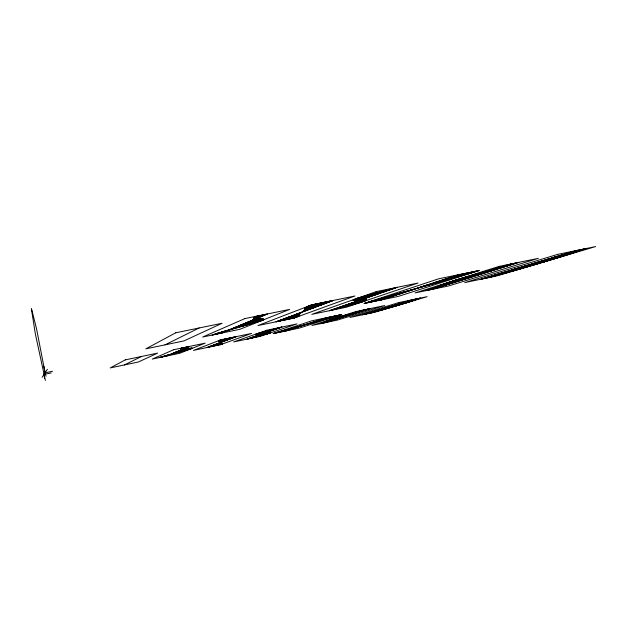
<?xml version="1.0" encoding="UTF-8"?>
<svg xmlns="http://www.w3.org/2000/svg" width="627" height="627" viewBox="0 0 627 627"><rect width="100%" height="100%" fill="white"/><g stroke="black" fill="none" stroke-linecap="round" stroke-linejoin="round"><path stroke-width="0.94" d="M293.93 318.022L299.181 315.695L299.894 313.618L304.283 310.365L304.965 308.194L307.943 306.431L311.784 304.918L333.407 300.419L276.123 321.823M299.549 315.107L286.813 317.787M299.51 314.331L291.673 315.977M254.084 317.677C254.358 321 271.295 316.713 259.468 321.322M31.397 308.899L35.355 333.901L45.379 380.424M351.191 303.194L366.497 300.027L353.166 300.161L356.207 298.695L397.252 287.307L329.41 310.702M42.134 377.282L47.401 369.287M329.457 310.694L358.048 303.107L366.513 300.114L350.524 303.429M256.177 316.274L254.084 317.677L262.784 315.89M181.187 348.346L181.658 348.063M192.003 348.369L176.689 351.747M270.19 332.913L255.879 336.064M222.295 343.957L208.548 346.966M220.649 339.928L218.51 340.892L233.479 337.671M222.185 344.019L207.741 347.264M124.373 364.953L141.514 356.473M164.987 344.866L199.096 327.992M325.358 321.69L332.388 319.002M191.784 348.487L188.782 349.458M325.092 321.816L324.692 321.996L333.25 320.107M324.645 322.019L324.19 322.215L331.942 320.515M324.143 322.239L323.493 322.513L330.648 320.914M269.978 333.015L266.961 333.979M166.077 356.167L189.448 346.433M221.323 333.156L267.392 313.97M221.676 344.247L220.837 344.568M323.469 322.521L322.811 322.787L329.355 321.314M159.289 357.594L185.467 350.375M426.062 290.622L454.003 280.63L512.047 263.74M322.787 322.795L320.922 323.477M281.586 327.145L255.926 334.152L270.746 330.938M206.949 347.562L236.261 336.628M420.498 298.052L420.027 298.225M418.852 298.656L419.941 298.256M212.044 335.084L259.468 321.322L240.165 325.311M418.671 298.718L408.922 300.858M220.383 344.732L251.623 333.415L220.775 339.873L193.414 350.407L220.602 344.646M417.754 299.055L407.15 301.391M321.22 323.375L326.816 322.106M416.634 299.455L405.982 301.736M416.312 299.573L404.243 302.261M320.812 323.516L320.295 323.689M246.991 339.129L282.001 327.051M414.847 300.082L403.09 302.606M414.447 300.215L414.055 300.349M190.921 348.808L175.968 352.053M413.851 300.419L401.374 303.123M524.415 266.177L541.814 262.58L586.754 248.402M273.247 333.595L311.909 320.789L341.37 314.621L299.157 328.14L273.247 333.595L340.524 314.887M364.154 303.484L438.649 278.811L479.169 270.496L398.278 296.399L364.154 303.484L479.169 270.496M412.715 300.795L400.245 303.468M269.108 333.329L254.86 336.417M286.249 330.86L326.698 317.693M381.287 299.925L459.019 274.626M411.743 301.117L398.553 303.97M411.578 301.172L411.069 301.336M410.622 301.477L397.432 304.307M341.37 314.621L340.673 314.84M332.623 318.931L364.279 309.926M324.731 322.756L370.385 308.547M431.799 289.431L518.819 262.352M407.636 302.418L399.375 304.91M365.29 309.62L364.522 309.848M362.469 314.809L413.107 299.604M480.995 279.211L576.746 250.463M489.522 277.44L539.776 263.183L521.46 267.063M397.745 305.396L369.005 313.429M247.359 339.05L249.084 338.604A23.92 0.682 -12.2 0 0 249.483 338.502L263.34 334.967M188.202 349.623L174.776 352.546M265.809 334.301L252.838 337.107M185.772 350.297L174.071 352.836M264.038 334.779L251.842 337.451M304.573 309.472L314.903 307.316M304.573 309.581L314.26 307.551M304.542 309.793L313.618 307.794M304.518 309.903L312.34 308.272M304.479 310.02L311.713 308.508M304.361 310.247L311.078 308.743M304.283 310.365L309.824 309.205M304.181 310.49L309.205 309.44M303.938 310.741L308.586 309.667M303.797 310.874L307.348 310.13M303.633 311.008L306.736 310.357M303.264 311.282L306.133 310.584M303.06 311.423L304.918 311.039M302.849 311.572L304.314 311.258M302.394 311.862L303.719 311.486M300.756 312.591L301.697 312.293M300.168 312.81L301.25 312.583M299.008 313.241L301.031 312.724M298.428 313.453L300.631 312.991M297.856 313.672L300.451 313.124M296.712 314.096L300.286 313.257M296.14 314.307L300.004 313.5M295.011 314.73L299.894 313.618M294.447 314.942L299.714 313.837M293.334 315.357L299.643 313.939M292.778 315.561L299.557 314.143M291.124 316.18L299.51 314.417M290.035 316.588L299.51 314.503M289.494 316.792L299.534 314.676M288.412 317.191L299.541 314.762M287.879 317.387L299.557 314.934M285.755 318.179L299.526 315.201M285.23 318.375L299.447 315.389M284.188 318.767L299.385 315.483M283.663 318.963L299.181 315.695M282.636 319.347L299.048 315.804M282.119 319.535L298.703 316.047M281.1 319.919L298.483 316.173M280.089 320.295L297.958 316.447M279.579 320.483L297.308 316.753M278.584 320.859L296.932 316.909M277.589 321.228L296.069 317.254M277.095 321.408L295.074 317.623M276.107 321.776L294.518 317.818M181.313 348.251L189.166 346.551M220.124 340.124L235.909 336.762M279.509 327.686L281.578 327.2M325.734 318.007L340.822 314.793M364.115 309.973L369.844 308.719M411.9 299.965L420.153 298.178M181.054 348.479L188.609 346.786M219.262 340.477L235.211 337.02M275.825 328.626L280.747 327.49M324.292 318.477L339.615 315.154M362.092 310.561L368.754 309.056M410.105 300.505L419.455 298.436M181.015 348.604L187.779 347.131M218.854 340.673L234.169 337.412M273.435 329.246L279.509 327.913M323.344 318.782L337.781 315.71M360.697 310.961L367.14 309.558M181.031 348.659L187.23 347.358M269.971 330.131L278.686 328.195M321.933 319.245L336.527 316.079M358.55 311.572L366.074 309.887M186.407 347.703L181.266 348.777L184.894 348.706M218.345 341.064L232.46 338.047M267.784 330.703L277.463 328.619M320.993 319.551L334.606 316.643M357.077 311.987L364.483 310.381M181.556 348.831L185.866 347.922M231.778 338.306L218.329 341.174L230.767 338.682M264.719 331.511L276.656 328.901M319.598 320.005L333.29 317.027M354.827 312.622L363.433 310.71M182.222 348.855L185.067 348.259M262.862 332.004L275.449 329.316M318.681 320.303L331.252 317.615M353.307 313.045L361.865 311.196M182.802 348.847L184.534 348.479M218.533 341.354L230.101 338.925M260.401 332.686L274.657 329.59M317.309 320.75L329.849 318.014M351.002 313.688L360.831 311.517M183.476 348.918L184.26 348.753M229.106 339.301L218.839 341.441L220.108 341.668M259.014 333.078L273.466 329.998M316.4 321.048L327.686 318.626M349.458 314.111L359.287 312.003M182.692 349.247L185.67 348.636M219.121 341.496L228.455 339.544M257.368 333.588L272.682 330.264M315.044 321.486L326.189 319.049M347.162 314.754L358.268 312.317M182.175 349.458L186.423 348.565M227.476 339.905L219.513 341.566M256.584 333.854L271.515 330.672M314.151 321.776L323.877 319.684M345.642 315.169L356.747 312.795M181.407 349.78L187.896 348.424M219.834 341.613L226.825 340.147M312.818 322.207L322.294 320.123M343.416 315.789L355.736 313.108M395.77 304.808L409.572 301.814M180.639 350.101L191.964 348.173M220.218 341.691L225.861 340.508M255.832 334.269L269.594 331.33M311.501 322.639L319.841 320.789M341.268 316.392L354.239 313.571M394.117 305.302L408.13 302.261M180.137 350.313L190.099 348.22M220.508 341.786L224.913 340.861M259.155 334.073L255.981 334.332L268.458 331.722M310.624 322.929L317.325 321.471M339.889 316.784L352.758 314.033M393.019 305.631L406.633 302.723M179.385 350.626L191.149 348.157M220.641 341.864L224.278 341.096M256.474 334.34L267.705 331.981M309.323 323.352L315.616 321.925M337.922 317.348L351.771 314.339M391.397 306.125L405.614 303.037M178.64 350.932L191.854 348.157M220.767 342.091L223.337 341.449M257.619 334.254L266.577 332.373M308.037 323.767L313.014 322.623M336.096 317.881L350.313 314.793M389.782 306.603L404.054 303.515M178.146 351.144L192.081 348.212M220.735 342.201L222.405 341.793M259.233 334.066L265.464 332.757M307.183 324.049L310.373 323.328M334.959 318.21L348.863 315.248M388.716 306.924L402.471 303.993M177.41 351.449L192.105 348.259M220.641 342.366L221.786 342.028M260.495 333.901L264.727 333.008M308.609 323.798L305.49 324.598M333.399 318.688L347.899 315.546M387.125 307.402L401.398 304.314M220.265 342.593L220.869 342.366M262.564 333.611L263.975 333.415M304.651 324.872L301.571 325.664M332.004 319.127L346.465 315.992M385.542 307.881L399.783 304.793M219.356 342.93L220.485 342.601M261.827 334.011L270.206 332.733M330.774 319.527L345.054 316.431M383.983 308.351L398.161 305.278M175.489 352.249L189.464 349.263M218.76 343.157L220.398 342.765M261.114 334.254L267.227 332.968M299.847 326.118L302.99 325.413M330.045 319.77L343.643 316.87M382.948 308.656L396.515 305.764M217.867 343.486L220.375 342.867M260.048 334.622L268.756 332.796M297.316 326.792L302.167 325.679M329.081 320.115L342.71 317.16M381.404 309.119L395.418 306.086M216.981 343.815L220.492 343.079M258.99 334.99L269.798 332.718M294.855 327.451L300.936 326.079M328.242 320.436L341.331 317.591M379.876 309.581L393.74 306.572M173.373 353.126L183.437 350.916M216.103 344.145L220.704 343.181M257.948 335.351L270.292 332.757L256.905 335.711M292.48 328.093L299.722 326.479M327.521 320.726L339.952 318.014M378.355 310.036L392.047 307.065M172.684 353.416L180.717 351.629M215.241 344.466L221.01 343.259M290.207 328.705L298.515 326.871M326.886 320.993L338.588 318.445M376.851 310.49L390.307 307.567M171.994 353.699L177.911 352.366M214.379 344.787L221.903 343.392M288.036 329.3L297.316 327.255M326.314 321.251L337.24 318.861M375.361 310.937L388.528 308.076M171.32 353.989L175.129 353.087M213.525 345.109L221.778 343.377M285.983 329.865L296.132 327.647M325.774 321.502L335.9 319.284M373.88 311.384L386.702 308.594M170.865 354.177L172.449 353.793M212.678 345.422L222.138 343.431M253.841 336.762L267.76 333.744M284.039 330.413L294.949 328.023M325.248 321.745L334.567 319.692M372.414 311.823L384.813 309.127M168.389 354.882L170.419 354.357M211.84 345.736L222.413 343.51M282.213 330.931L293.789 328.407M370.957 312.262L382.87 309.667M166.257 355.462L169.752 354.639M211.001 346.049L222.561 343.612M280.496 331.424L292.629 328.783M369.515 312.693L380.879 310.216M164.376 355.995L169.094 354.913M210.178 346.355L222.577 343.659M250.863 337.796L261.075 335.555M278.874 331.895L291.477 329.159M368.08 313.124L378.841 310.773M162.754 356.473L168.436 355.188M209.363 346.66L222.499 343.808M249.883 338.133L258.269 336.276M277.346 332.349L290.34 329.528M366.662 313.547L376.764 311.337M161.366 356.896L167.785 355.454M248.911 338.462L255.299 337.036M275.904 332.78L289.212 329.896M322.09 323.062L328.086 321.714M365.251 313.97L374.656 311.909M160.206 357.272L167.143 355.721M247.947 338.799L252.219 337.812M274.524 333.203L288.091 330.257M363.856 314.393L372.54 312.481M311.023 305.2L332.686 300.686M310.31 305.467L331.957 300.96M309.644 305.725L331.244 301.226M309.033 305.968L330.523 301.493M307.943 306.431L329.81 301.759M307.465 306.65L328.399 302.285M307.034 306.854L327.694 302.551M306.642 307.05L326.988 302.81M306.297 307.238L326.299 303.068M305.984 307.418L325.601 303.327M305.71 307.591L324.911 303.586M305.278 307.904L324.222 303.844M305.106 308.053L322.858 304.354M304.965 308.194L322.176 304.604M304.847 308.335L321.502 304.855M304.761 308.46L320.828 305.106M304.644 308.703L320.162 305.357M304.612 308.821L318.829 305.851M304.589 308.931L318.163 306.101M304.581 309.048L317.505 306.344M304.573 309.26L316.854 306.587M304.573 309.37L315.553 307.073M228.777 329.904L229.482 329.763M341.511 306.532L359.13 302.794M381.428 298.256L395.88 295.176M436.572 286.829L448.172 284.337M498.151 274.062L513.584 270.778M227.601 330.241L229.059 329.935M340.884 306.752L356.92 303.429M380.424 298.554L394.438 295.646M436.11 287.009L446.557 284.838M497.266 274.328L511.35 271.405M225.344 330.884L228.636 330.115M339.638 307.183L355.728 303.758M378.457 299.126L393.725 295.881M435.177 287.37L445.75 285.089M495.502 274.861L510.229 271.718M224.278 331.189L227.797 330.46M339.019 307.395L353.213 304.448M377.501 299.408L392.298 296.344M434.707 287.55L444.159 285.591M494.617 275.12L507.964 272.353M222.256 331.785L227.382 330.633M337.788 307.818L351.896 304.808M375.644 299.965L391.593 296.571M433.751 287.911L443.36 285.834M492.877 275.645L506.828 272.674M221.3 332.067L226.551 330.978M337.177 308.029L349.145 305.545M374.734 300.239L390.19 297.033M433.257 288.099L441.784 286.327M492.007 275.904L504.531 273.309M219.505 332.616L226.143 331.15M335.962 308.445L347.726 305.921M372.971 300.772L389.485 297.261M432.262 288.467L441 286.57M490.275 276.429L503.379 273.623M217.851 333.125L225.32 331.495M334.755 308.868L344.803 306.697M371.255 301.289L388.097 297.715M431.219 288.843L439.441 287.056M488.558 276.938L501.075 274.265M217.075 333.376L224.513 331.832M334.152 309.072L341.801 307.481M370.424 301.54L386.718 298.162M430.694 289.031L437.889 287.542M487.712 277.197L498.755 274.9M215.633 333.838L224.105 331.996M332.961 309.479L340.281 307.881M368.794 302.042L386.028 298.381M429.597 289.415L437.113 287.777M486.011 277.706L497.595 275.222M214.959 334.066L223.298 332.334M332.365 309.691L337.208 308.68M367.994 302.292L384.664 298.828M429.04 289.619L435.585 288.255M485.165 277.957L495.275 275.864M213.705 334.497L222.906 332.498M331.189 310.091L335.657 309.087M366.427 302.778L383.983 299.048M427.88 290.011L434.824 288.491M483.488 278.466L494.123 276.178M212.569 334.896L222.107 332.827M330.014 310.498L332.553 309.895M364.898 303.249L382.635 299.487M426.681 290.419L433.304 288.969M481.818 278.968L491.819 276.813M43.882 366.286L45.073 372.822L52.558 371.262M51.257 372.9L44.023 374.413L44.572 378.199M253.982 317.818L262.219 316.126M379.766 291.963L389.696 289.917M450.358 277.447L468.753 273.662M500.636 267.11L509.148 265.362M566.126 253.645L579.058 250.988M253.919 317.952L261.663 316.361M377.948 292.448L388.873 290.199M449.418 277.753L467.57 274.023M499.327 267.494L508.097 265.691M564.974 253.998L578.204 251.27M253.904 318.187L261.098 316.588M374.413 293.405L388.05 290.481M447.545 278.364L466.378 274.375M496.678 268.254L507.047 266.013M562.678 254.68L577.342 251.56M253.959 318.297L259.986 317.05M372.712 293.867L386.42 291.046M446.62 278.662L463.972 275.096M495.346 268.638L504.97 266.663M561.541 255.024L575.617 252.132M254.053 318.391L259.437 317.286M371.059 294.322L385.613 291.328M445.695 278.968L462.765 275.457M494.013 269.022L503.936 266.984M560.405 255.369L574.747 252.415M254.178 318.485L258.888 317.513M369.452 294.761L384.806 291.602M444.77 279.266L461.543 275.817M492.673 269.406L502.909 267.306M559.276 255.706L573.87 252.705M254.343 318.563L258.34 317.74M367.908 295.192L384.006 291.876M443.853 279.564L460.304 276.178M491.325 269.798L501.882 267.619M558.148 256.043L572.992 252.987M254.554 318.634L257.799 317.967M366.411 295.615L383.207 292.158M442.944 279.861L459.066 276.546M489.977 270.182L500.863 267.941M557.027 256.38L572.106 253.277M254.797 318.696L257.258 318.195M363.613 296.406L382.415 292.433M441.126 280.449L457.812 276.907M487.281 270.95L499.844 268.254M554.793 257.054L571.213 253.567M255.393 318.798L256.177 318.641M362.32 296.783L380.832 292.974M440.225 280.747L455.28 277.643M485.933 271.334L497.822 268.889M553.688 257.383L569.402 254.147M361.097 297.143L380.048 293.248M439.323 281.037L454.003 278.02M484.585 271.718L496.819 269.195M552.583 257.713L568.493 254.437M255.111 319.088L256.122 318.877M359.953 297.488L379.264 293.514M438.43 281.327L452.71 278.388M483.245 272.102L495.816 269.508M551.486 258.042L567.568 254.734M254.053 319.527L256.968 318.924M357.907 298.131L378.489 293.781M436.651 281.907L451.409 278.764M480.572 272.863L494.821 269.822M549.299 258.7L566.643 255.024M253.527 319.746L257.423 318.939M357.014 298.421L376.945 294.314M435.773 282.197L448.767 279.517M479.24 273.239L492.846 270.433M548.217 259.029L564.762 255.62M253.002 319.966L257.901 318.955M356.207 298.695L376.176 294.58M434.895 282.479L447.435 279.893M477.923 273.615L491.858 270.739M547.136 259.351L563.814 255.91M252.485 320.178L258.395 318.963M355.493 298.946L375.408 294.847M434.017 282.769L446.087 280.277M476.606 273.991L490.878 271.044M546.062 259.672L562.858 256.208M251.968 320.397L258.896 318.971M354.874 299.181L374.648 295.105M433.147 283.051L444.739 280.661M475.305 274.36L489.906 271.35M544.988 259.993L561.894 256.514M250.933 320.828L259.907 318.971M353.918 299.588L373.888 295.372M431.407 283.616L443.375 281.045M472.734 275.096L488.935 271.656M542.857 260.636L560.93 256.811M250.424 321.04L260.409 318.978M353.581 299.769L372.383 295.889M430.545 283.898L440.616 281.821M471.473 275.457L486.999 272.251M541.799 260.957L558.971 257.415M249.914 321.251L260.895 318.986M353.346 299.918L371.631 296.148M429.691 284.172L439.229 282.205M470.226 275.817L486.043 272.549M540.74 261.271L557.983 257.713M248.903 321.675L261.812 319.01M353.166 300.161L370.886 296.406M427.982 284.729L437.834 282.597M467.773 276.523L485.086 272.847M538.64 261.898L556.995 258.018M248.402 321.878L262.235 319.025M353.213 300.255L369.405 296.916M427.136 285.003L435.013 283.38M466.574 276.868L483.19 273.443M537.598 262.211L554.997 258.622M247.9 322.09L262.611 319.057M353.346 300.333L368.66 297.167M426.297 285.277L433.602 283.772M465.399 277.212L482.241 273.733M536.563 262.525L553.994 258.927M247.399 322.294L262.948 319.088M353.573 300.388L367.931 297.425M425.451 285.551L432.175 284.164M464.246 277.549L481.301 274.03M535.529 262.838L552.99 259.233M246.411 322.709L263.458 319.19M353.879 300.427L367.203 297.676M423.781 286.1L430.749 284.556M461.997 278.208L480.368 274.32M533.467 263.458L551.979 259.539M245.917 322.913L263.622 319.261M354.725 300.451L365.745 298.178M422.951 286.367L427.888 285.348M460.908 278.529L478.503 274.9M532.448 263.763L549.95 260.15M245.423 323.117L263.724 319.339M355.25 300.443L365.024 298.428M422.128 286.633L426.454 285.74M459.842 278.85L477.578 275.19M531.43 264.069L548.938 260.456M244.452 323.524L263.755 319.441M355.83 300.427L364.311 298.671M420.482 287.174L425.02 286.139M457.788 279.462L476.653 275.472M529.407 264.672L547.92 260.754M243.966 323.728L263.575 319.676M357.131 300.357L362.876 299.165M419.667 287.432L422.143 286.923M456.801 279.767L474.827 276.045M528.396 264.978L545.89 261.365M243.48 323.932L263.364 319.825M357.837 300.309L362.171 299.408M418.852 287.699L420.717 287.315M455.845 280.057L473.91 276.327M527.393 265.276L544.871 261.671M242.524 324.324L263.066 319.982M358.566 300.255L361.458 299.651M417.237 288.224L417.856 288.099M418.044 287.965L419.283 287.707M454.003 280.63L473.009 276.609M525.402 265.879L543.852 261.976M242.046 324.527L262.211 320.358M453.125 280.904L471.198 277.173M241.575 324.723L261.655 320.569M359.357 300.38L360.799 300.082M415.011 288.875L415.63 288.749M452.271 281.178L470.305 277.447M523.427 266.475L540.795 262.878M240.635 325.115L261.012 320.805M357.97 300.858L362.241 299.972M412.198 289.65L414.831 289.008M450.641 281.703L469.411 277.73M357.28 301.101L362.923 299.933M410.803 290.035L413.248 289.525M449.865 281.954L467.632 278.278M520.488 267.353L537.747 263.787M239.232 325.695L258.583 321.604M355.909 301.571L364.162 299.863M408.036 290.787L412.464 289.784M448.391 282.448L466.754 278.553M518.545 267.933L536.728 264.085M238.769 325.891L256.576 322.207M355.227 301.806L364.702 299.847M406.664 291.163L410.897 290.293M447.694 282.683L464.999 279.101M517.581 268.223L534.69 264.688M238.307 326.079L255.479 322.529M354.545 302.042L365.188 299.839M405.308 291.539L410.113 290.544M447.012 282.91L464.129 279.376M516.624 268.513L533.671 264.986M237.398 326.463L254.311 322.866M353.197 302.504L365.941 299.871M402.628 292.276L409.337 290.795M445.726 283.365L463.259 279.642M514.712 269.085L532.652 265.292M236.943 326.651L251.835 323.571M352.523 302.739L366.207 299.902M401.311 292.644L407.793 291.296M445.107 283.576L461.527 280.183M513.764 269.375L530.599 265.887M236.034 327.028L250.526 323.94M398.717 293.358L407.033 291.547M443.94 284L460.673 280.449M511.875 269.939L529.572 266.193M235.587 327.216L247.814 324.684M397.44 293.718L405.504 292.049M443.375 284.203L458.964 280.982M510.934 270.221L527.503 266.796M234.694 327.592L246.419 325.068M349.208 303.883L366.442 300.223M394.939 294.408L404.744 292.292M442.301 284.603L458.11 281.241M509.069 270.786L526.468 267.094M234.247 327.772L243.589 325.836M348.549 304.103L366.043 300.482M393.717 294.753L403.239 292.785M441.784 284.799L456.425 281.774M508.136 271.06L524.376 267.698M233.369 328.14L242.171 326.228M347.248 304.557L365.706 300.647M391.319 295.427L402.495 293.028M440.781 285.183L455.586 282.032M506.295 271.616L523.318 268.003M232.93 328.321L239.334 326.996M346.598 304.777L364.789 301.015M390.143 295.756L401.006 293.514M440.295 285.371L453.917 282.55M505.378 271.891L521.202 268.615M232.053 328.689L237.931 327.38M345.312 305.224L364.201 301.219M387.854 296.406L400.261 293.75M439.339 285.74L453.086 282.808M503.552 272.439L520.128 268.92M231.622 328.869L235.188 328.133M344.67 305.443L362.798 301.689M386.741 296.728L398.788 294.228M438.876 285.928L451.432 283.326M502.642 272.714L517.973 269.539M230.76 329.23L233.847 328.501M343.4 305.882L361.983 301.948M384.555 297.355L398.059 294.471M437.952 286.288L450.609 283.576M500.84 273.254L516.883 269.845M230.328 329.402L231.245 329.214M342.765 306.101L360.141 302.496M383.497 297.66L396.601 294.941M437.489 286.468L448.979 284.086M499.938 273.521L514.689 270.464M255.792 316.47L266.812 314.213M395.245 287.84L396.413 287.597M458.039 274.947L478.025 270.84M510.817 264.108L517.73 262.689M575.547 250.816L585.892 248.692M255.134 316.854L266.224 314.456M391.264 288.898L395.566 287.895M456.095 275.582L476.881 271.193M508.332 264.853L516.64 263.026M573.164 251.537L585.03 248.982M254.852 317.035L265.072 314.934M389.289 289.423L393.866 288.483M455.131 275.896L474.576 271.899M507.071 265.221L514.477 263.701M571.973 251.889L583.322 249.562M254.609 317.207L264.492 315.177M387.337 289.94L393.027 288.773M454.167 276.209L473.424 272.251M505.801 265.597L513.403 264.038M570.797 252.242L582.467 249.844M254.397 317.372L263.92 315.412M385.409 290.45L392.188 289.055M453.211 276.523L472.264 272.604M504.523 265.973L512.33 264.367M569.622 252.595L581.613 250.134M254.217 317.528L263.356 315.655M383.497 290.959L391.35 289.345M452.255 276.828L471.096 272.957M503.238 266.35L511.264 264.704M568.454 252.947L580.767 250.416M381.616 291.461L390.519 289.635M451.307 277.142L469.929 273.309M501.937 266.734L510.206 265.033M567.286 253.3L579.912 250.706M261.514 333.76L266.005 333.133M186.54 348.557L189.268 348.291M221.66 343.353L221.159 343.282M31.538 308.86L36.664 329.316L44.995 372.399M45.073 372.822L46.014 376.231M125.282 359.874L110.281 367.916L138.371 361.998L157.62 353.103L125.282 359.874M175.795 332.772L145.848 348.839L183.938 340.923L222.123 323.266L175.795 332.772M173.593 349.756L152.275 359.075L179.792 353.275L205.17 343.141L173.593 349.756M244.891 318.587L202.717 337.02L239.749 329.332L289.65 309.401L244.891 318.587M311.65 304.887L258.01 325.538L294.039 318.054L354.921 295.999L311.65 304.887M266.867 330.225L233.73 341.919L260.166 336.354L297.01 323.908L266.867 330.225M376.2 291.633L311.807 314.362L346.856 307.081L418.06 283.036L376.2 291.633M355.932 311.572L311.987 325.437L337.389 320.091L384.735 305.545L355.932 311.572M499.1 266.397L415.113 292.903L448.344 285.998L538.334 258.348L499.1 266.397M398.976 302.559L349.968 317.442L374.883 312.191L427.136 296.665L398.976 302.559M557.638 254.382L464.74 282.589L497.109 275.864L595.65 246.576L557.638 254.382M45.379 372.493L44.627 372.65L44.768 373.159L45.512 373.002L45.379 372.493M44.345 374.053L43.624 374.201L43.702 374.774L44.431 374.625L44.345 374.053"/></g></svg>
